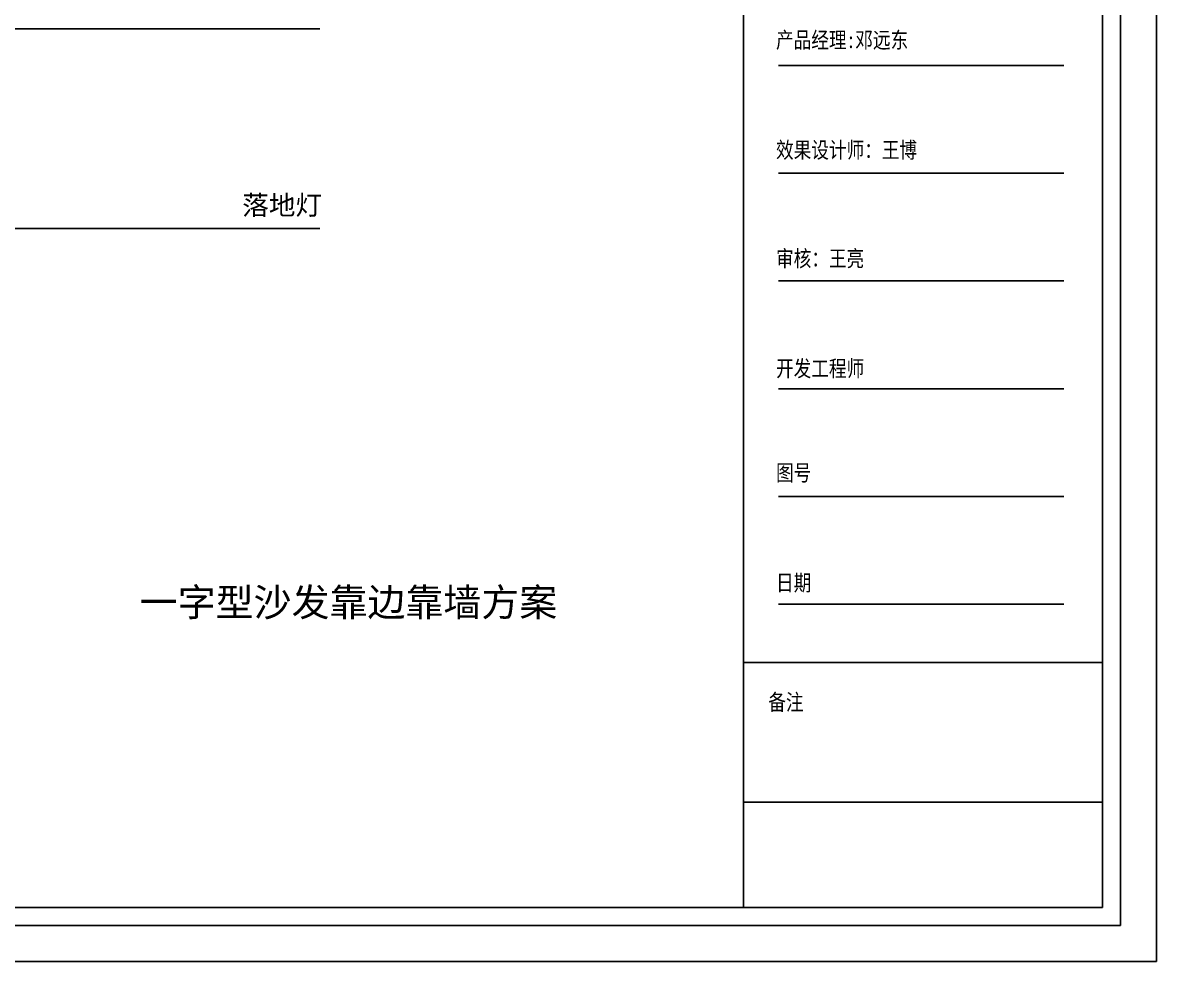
# Model space of a CAD drawing. Extents: x 96704 to 336282, y 34580 to 122302.
# Drawn here: x 263266 to 270144, y 111054 to 116747 of the extents above; entities that cross this region are included whole.
import ezdxf

# ---------------------------------------------------------------- set-up
doc = ezdxf.new("R2010")
doc.units = 0
doc.header["$LTSCALE"] = 1000
doc.header["$MEASUREMENT"] = 0
doc.layers.add('PUB_DIM', color=3, linetype='Continuous')
doc.layers.add('PUB_TEXT', color=7, linetype='Continuous')
doc.styles.add('_TCH_DIM', font='SIMPLEX', dxfattribs={"bigfont": 'GBCBIG'})
doc.styles.get("Standard").update_dxf_attribs({"font": 'gbenor.shx', "bigfont": 'gbcbig.shx'})
doc.styles.add('WJ', font='', dxfattribs={"width": 0.8, "height": 135})
doc.styles.get('WJ').set_extended_font_data('FangSong_GB2312')
doc.dimstyles.new('ISO-25', dxfattribs={"dimtxt": 2.5, "dimasz": 2.5, "dimexe": 1.25, "dimexo": 0.625, "dimtad": 1, "dimtxsty": 'Standard', "dimcen": 2.5, "dimadec": 0, "dimazin": 0, "dimtfac": 1, "dimtmove": 0, "dimatfit": 3, "dimfxl": 1, "dimarcsym": 0})

# ---------------------------------------------------------------- blocks, each defined once
blk = doc.blocks.new('图框2')
at = {"color": 251}
for p, q in [((25027, 493), (25027, 17757)), ((372, 493), (25027, 493))]:
    blk.add_line(p, q, dxfattribs=at)
for p, q in [((21376, 667), (21376, 17583)), ((24853, 667), (24853, 17583)), ((21714, 8821), (24478, 8821)), ((21714, 7778), (24478, 7778)), ((21714, 6735), (24478, 6735)), ((21714, 5691), (24478, 5691)), ((21714, 4648), (24478, 4648)), ((21714, 3605), (24478, 3605)), ((21376, 3039), (24853, 3039)), ((21376, 1686), (24853, 1686)), ((546, 667), (24853, 667))]:
    blk.add_line(p, q)
blk.add_lwpolyline([(-25, 145), (25375, 145), (25375, 18105), (-25, 18105)], close=True)
at = {"attachment_point": 1, "style": 'WJ'}
for s, insert, char_height, width in [('{\\fSimSun|b0|i0|c134|p2;产品经理:邓远东}', (21691, 9146), 156.48, 1903.64), ('{\\fSimSun|b0|i0|c134|p2;效果设计师：王博}', (21691, 8081), 156.48, 1955.7), ('{\\fSimSun|b0|i0|c134|p2;审核：王亮}', (21691, 7030), 156.48, 936.03), ('{\\fSimSun|b0|i0|c134|p2;开发工程师}', (21691, 5965), 156.48, 936.03), ('图号', (21691, 4955), 156.5, 936.03), ('日期', (21691, 3890), 156.5, 936.03), ('{\\fSimSun|b0|i0|c134|p2;备注}', (21616, 2734), 156.48, 1247.5)]:
    blk.add_mtext(s, dxfattribs=dict(at, insert=insert, char_height=char_height, width=width))

msp = doc.modelspace()

# ---------------------------------------------------------------- block references
at = {"xscale": 0.6263055771723246, "yscale": 0.6263055771723246, "zscale": 0.6263055771723246}
msp.add_blockref('图框2', (254251.6, 110962.4), dxfattribs=at)

# ---------------------------------------------------------------- texts
at = {"layer": 'PUB_TEXT', "attachment_point": 1, "style": '_TCH_DIM'}
for s, insert, char_height, width in [('{\\fMicrosoft YaHei|b0|i0|c134|p34;落地灯}', (264598.6, 115699, 0), 118.156, 2014.837), ('{\\fMicrosoft YaHei|b0|i0|c134|p34;一字型沙发靠边靠墙方案}', (263976.6, 113315.6, 0), 168.794, 2874.912)]:
    msp.add_mtext(s, dxfattribs=dict(at, insert=insert, char_height=char_height, width=width))

# ---------------------------------------------------------------- leaders
at = {"layer": 'PUB_DIM'}
for points in [[(261208, 116709.8, 0), (265070.1, 116709.8, 0)], [(262685.7, 115498.2, 0), (265070.1, 115498.2, 0)]]:
    msp.add_leader(points, dimstyle='ISO-25', override={"dimscale": 0, "dimasz": 120, "dimtad": 0, "dimldrblk": 'DotSmall', "dimfxl": 100, "dimfxlon": 1, "dimarcsym": 1}, dxfattribs=at)

doc.saveas('drawing.dxf')
